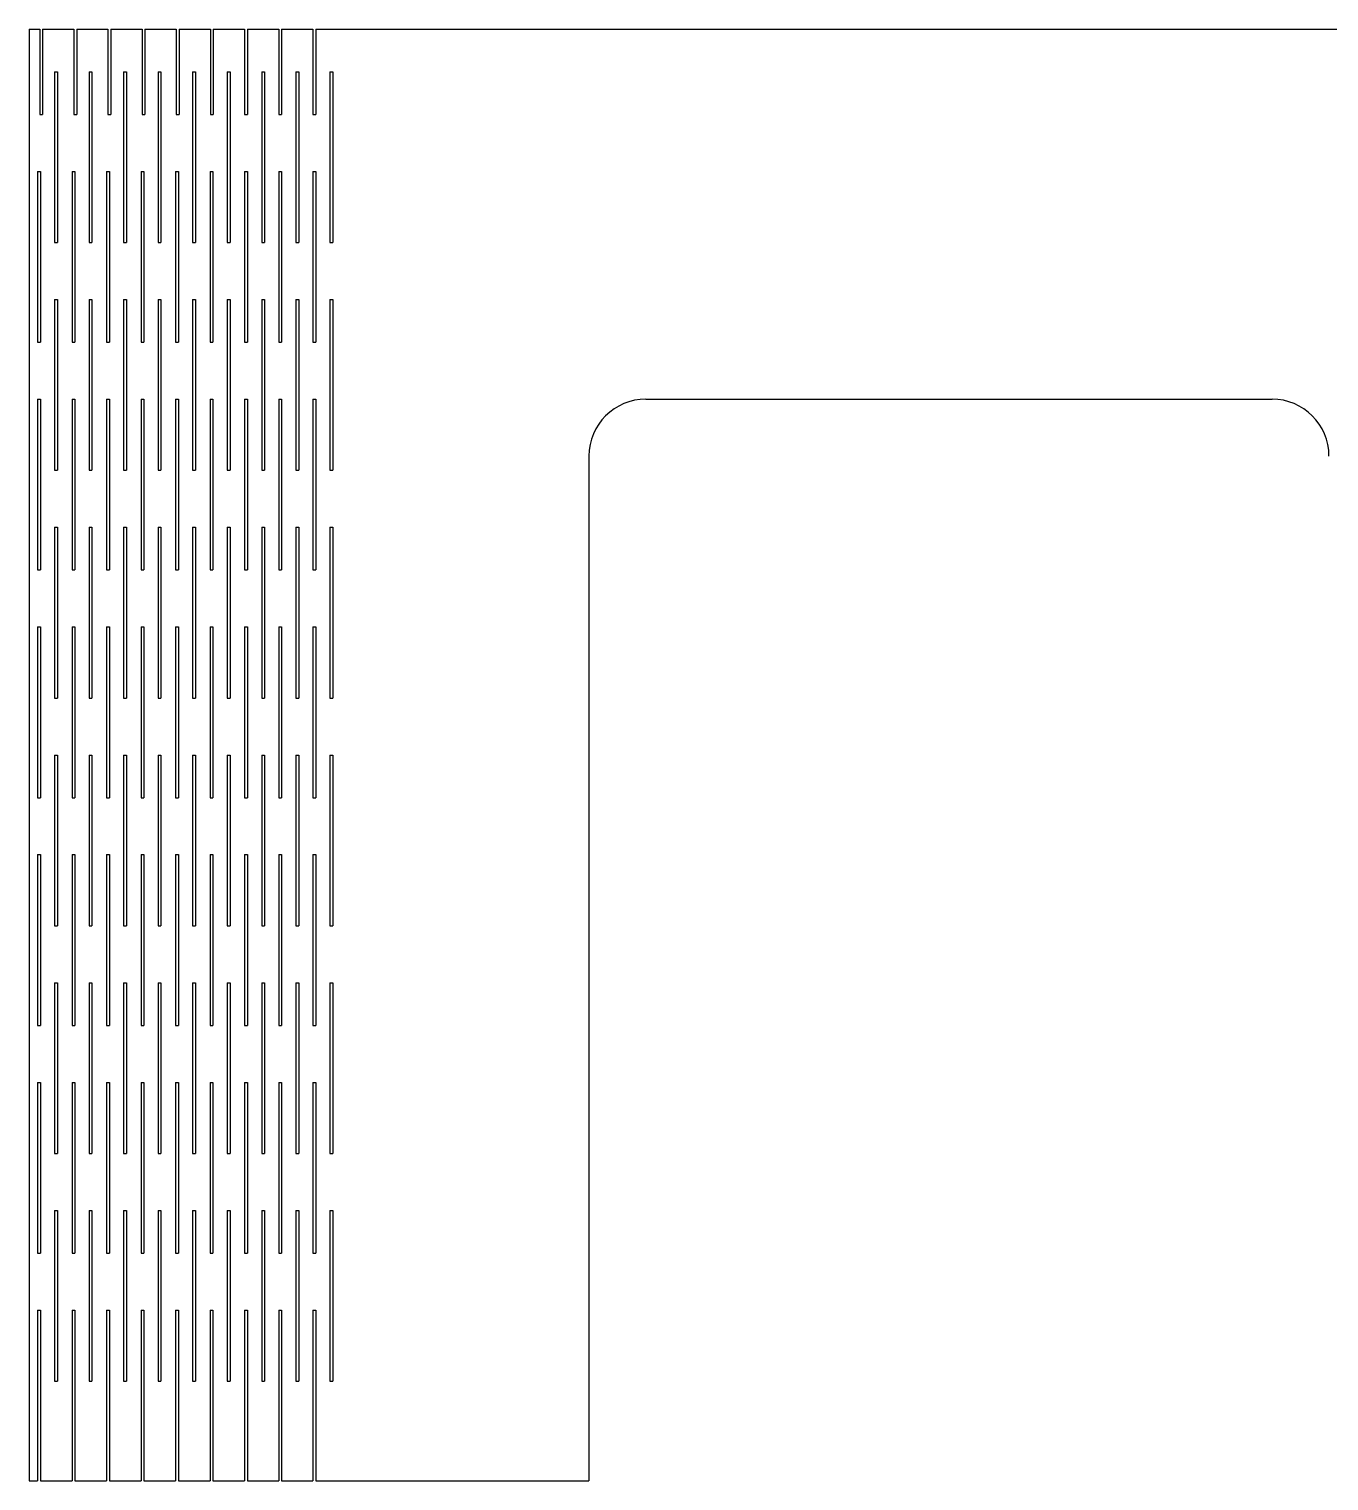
# Model space of a CAD drawing. Header units: millimetres. Extents: x -329 to 327, y -128 to 128.
# Drawn here: x -328.9 to -100.5, y -127.5 to 127.5 of the extents above; entities that cross this region are included whole.
import ezdxf

# ---------------------------------------------------------------- set-up
doc = ezdxf.new("R2010")
doc.units = ezdxf.units.MM

msp = doc.modelspace()

# ---------------------------------------------------------------- linework, layer by layer
at = {"color": 7, "linetype": 'Continuous', "lineweight": 25}
for p, q in [((-328.88, 127.5), (-328.88, -127.5)), ((-328.88, 127.5), (-327.01, 127.5)), ((-327.01, 127.5), (-327.01, 112.5)), ((-326.51, 127.5), (-326.51, 112.5)), ((-326.51, 127.5), (-321.01, 127.5)), ((-321.01, 127.5), (-321.01, 112.5)), ((-320.51, 127.5), (-320.51, 112.5)), ((-320.51, 127.5), (-315.01, 127.5)), ((-315.01, 127.5), (-315.01, 112.5)), ((-314.51, 127.5), (-314.51, 112.5)), ((-314.51, 127.5), (-309.01, 127.5)), ((-309.01, 127.5), (-309.01, 112.5)), ((-308.51, 127.5), (-308.51, 112.5)), ((-308.51, 127.5), (-303.01, 127.5)), ((-303.01, 127.5), (-303.01, 112.5)), ((-302.51, 127.5), (-302.51, 112.5)), ((-302.51, 127.5), (-297.01, 127.5)), ((-297.01, 127.5), (-297.01, 112.5)), ((-296.51, 127.5), (-296.51, 112.5)), ((-296.51, 127.5), (-291.01, 127.5)), ((-291.01, 127.5), (-291.01, 112.5)), ((-290.51, 127.5), (-290.51, 112.5)), ((-290.51, 127.5), (-285.01, 127.5)), ((-285.01, 127.5), (-285.01, 112.5)), ((-284.51, 127.5), (-284.51, 112.5)), ((-284.51, 127.5), (-279.01, 127.5)), ((-279.01, 127.5), (-279.01, 112.5)), ((-278.51, 127.5), (-278.51, 112.5)), ((-278.51, 127.5), (-47.2, 127.5)), ((-324.38, 120), (-323.88, 120)), ((-324.38, 120), (-324.38, 90)), ((-323.88, 120), (-323.88, 90)), ((-318.32, 120), (-317.82, 120)), ((-318.32, 120), (-318.32, 90)), ((-317.82, 120), (-317.82, 90)), ((-312.26, 120), (-311.76, 120)), ((-312.26, 120), (-312.26, 90)), ((-311.76, 120), (-311.76, 90)), ((-306.2, 120), (-305.7, 120)), ((-306.2, 120), (-306.2, 90)), ((-305.7, 120), (-305.7, 90)), ((-300.14, 120), (-299.64, 120)), ((-300.14, 120), (-300.14, 90)), ((-299.64, 120), (-299.64, 90)), ((-294.07, 120), (-293.57, 120)), ((-294.07, 120), (-294.07, 90)), ((-293.57, 120), (-293.57, 90)), ((-288.01, 120), (-288.01, 90)), ((-288.01, 120), (-287.51, 120)), ((-287.51, 120), (-287.51, 90)), ((-282.01, 120), (-281.51, 120)), ((-282.01, 120), (-282.01, 90)), ((-281.51, 120), (-281.51, 90)), ((-276.01, 120), (-275.51, 120)), ((-276.01, 120), (-276.01, 90)), ((-275.51, 120), (-275.51, 90)), ((-327.01, 112.5), (-326.51, 112.5)), ((-321.01, 112.5), (-320.51, 112.5)), ((-315.01, 112.5), (-314.51, 112.5)), ((-309.01, 112.5), (-308.51, 112.5)), ((-303.01, 112.5), (-302.51, 112.5)), ((-297.01, 112.5), (-296.51, 112.5)), ((-291.01, 112.5), (-290.51, 112.5)), ((-285.01, 112.5), (-284.51, 112.5)), ((-279.01, 112.5), (-278.51, 112.5)), ((-327.38, 102.5), (-326.88, 102.5)), ((-327.38, 102.5), (-327.38, 72.5)), ((-326.88, 102.5), (-326.88, 72.5)), ((-321.32, 102.5), (-320.82, 102.5)), ((-321.32, 102.5), (-321.32, 72.5)), ((-320.82, 102.5), (-320.82, 72.5)), ((-315.26, 102.5), (-314.76, 102.5)), ((-315.26, 102.5), (-315.26, 72.5)), ((-314.76, 102.5), (-314.76, 72.5)), ((-309.2, 102.5), (-308.7, 102.5)), ((-309.2, 102.5), (-309.2, 72.5)), ((-308.7, 102.5), (-308.7, 72.5)), ((-303.14, 102.5), (-302.64, 102.5)), ((-303.14, 102.5), (-303.14, 72.5)), ((-302.64, 102.5), (-302.64, 72.5)), ((-297.07, 102.5), (-296.57, 102.5)), ((-297.07, 102.5), (-297.07, 72.5)), ((-296.57, 102.5), (-296.57, 72.5)), ((-291.01, 102.5), (-291.01, 72.5)), ((-291.01, 102.5), (-290.51, 102.5)), ((-290.51, 102.5), (-290.51, 72.5)), ((-285.01, 102.5), (-284.51, 102.5)), ((-285.01, 102.5), (-285.01, 72.5)), ((-284.51, 102.5), (-284.51, 72.5)), ((-279.01, 102.5), (-278.51, 102.5)), ((-279.01, 102.5), (-279.01, 72.5)), ((-278.51, 102.5), (-278.51, 72.5)), ((-324.38, 90), (-323.88, 90)), ((-318.32, 90), (-317.82, 90)), ((-312.26, 90), (-311.76, 90)), ((-306.2, 90), (-305.7, 90)), ((-300.14, 90), (-299.64, 90)), ((-294.07, 90), (-293.57, 90)), ((-288.01, 90), (-287.51, 90)), ((-282.01, 90), (-281.51, 90)), ((-276.01, 90), (-275.51, 90)), ((-324.38, 80), (-323.88, 80)), ((-324.38, 80), (-324.38, 50)), ((-323.88, 80), (-323.88, 50)), ((-318.32, 80), (-317.82, 80)), ((-318.32, 80), (-318.32, 50)), ((-317.82, 80), (-317.82, 50)), ((-312.26, 80), (-311.76, 80)), ((-312.26, 80), (-312.26, 50)), ((-311.76, 80), (-311.76, 50)), ((-306.2, 80), (-305.7, 80)), ((-306.2, 80), (-306.2, 50)), ((-305.7, 80), (-305.7, 50)), ((-300.14, 80), (-299.64, 80)), ((-300.14, 80), (-300.14, 50)), ((-299.64, 80), (-299.64, 50)), ((-294.07, 80), (-293.57, 80)), ((-294.07, 80), (-294.07, 50)), ((-293.57, 80), (-293.57, 50)), ((-288.01, 80), (-287.51, 80)), ((-288.01, 80), (-288.01, 50)), ((-287.51, 80), (-287.51, 50)), ((-282.01, 80), (-281.51, 80)), ((-282.01, 80), (-282.01, 50)), ((-281.51, 80), (-281.51, 50)), ((-276.01, 80), (-275.51, 80)), ((-276.01, 80), (-276.01, 50)), ((-275.51, 80), (-275.51, 50)), ((-327.38, 72.5), (-326.88, 72.5)), ((-321.32, 72.5), (-320.82, 72.5)), ((-315.26, 72.5), (-314.76, 72.5)), ((-309.2, 72.5), (-308.7, 72.5)), ((-303.14, 72.5), (-302.64, 72.5)), ((-297.07, 72.5), (-296.57, 72.5)), ((-291.01, 72.5), (-290.51, 72.5)), ((-285.01, 72.5), (-284.51, 72.5)), ((-279.01, 72.5), (-278.51, 72.5)), ((-327.38, 62.5), (-326.88, 62.5)), ((-327.38, 62.5), (-327.38, 32.5)), ((-326.88, 62.5), (-326.88, 32.5)), ((-321.32, 62.5), (-320.82, 62.5)), ((-321.32, 62.5), (-321.32, 32.5)), ((-320.82, 62.5), (-320.82, 32.5)), ((-315.26, 62.5), (-314.76, 62.5)), ((-315.26, 62.5), (-315.26, 32.5)), ((-314.76, 62.5), (-314.76, 32.5)), ((-309.2, 62.5), (-308.7, 62.5)), ((-309.2, 62.5), (-309.2, 32.5)), ((-308.7, 62.5), (-308.7, 32.5)), ((-303.14, 62.5), (-302.64, 62.5)), ((-303.14, 62.5), (-303.14, 32.5)), ((-302.64, 62.5), (-302.64, 32.5)), ((-297.07, 62.5), (-296.57, 62.5)), ((-297.07, 62.5), (-297.07, 32.5)), ((-296.57, 62.5), (-296.57, 32.5)), ((-291.01, 62.5), (-290.51, 62.5)), ((-291.01, 62.5), (-291.01, 32.5)), ((-290.51, 62.5), (-290.51, 32.5)), ((-285.01, 62.5), (-284.51, 62.5)), ((-285.01, 62.5), (-285.01, 32.5)), ((-284.51, 62.5), (-284.51, 32.5)), ((-279.01, 62.5), (-278.51, 62.5)), ((-279.01, 62.5), (-279.01, 32.5)), ((-278.51, 62.5), (-278.51, 32.5)), ((-220.51, 62.5), (-110.51, 62.5)), ((-230.51, 52.5), (-230.51, -127.5)), ((-324.38, 50), (-323.88, 50)), ((-318.32, 50), (-317.82, 50)), ((-312.26, 50), (-311.76, 50)), ((-306.2, 50), (-305.7, 50)), ((-300.14, 50), (-299.64, 50)), ((-294.07, 50), (-293.57, 50)), ((-288.01, 50), (-287.51, 50)), ((-282.01, 50), (-281.51, 50)), ((-276.01, 50), (-275.51, 50)), ((-324.38, 40), (-323.88, 40)), ((-324.38, 40), (-324.38, 10)), ((-323.88, 40), (-323.88, 10)), ((-318.32, 40), (-317.82, 40)), ((-318.32, 40), (-318.32, 10)), ((-317.82, 40), (-317.82, 10)), ((-312.26, 40), (-311.76, 40)), ((-312.26, 40), (-312.26, 10)), ((-311.76, 40), (-311.76, 10)), ((-306.2, 40), (-305.7, 40)), ((-306.2, 40), (-306.2, 10)), ((-305.7, 40), (-305.7, 10)), ((-300.14, 40), (-299.64, 40)), ((-300.14, 40), (-300.14, 10)), ((-299.64, 40), (-299.64, 10)), ((-294.07, 40), (-293.57, 40)), ((-294.07, 40), (-294.07, 10)), ((-293.57, 40), (-293.57, 10)), ((-288.01, 40), (-287.51, 40)), ((-288.01, 40), (-288.01, 10)), ((-287.51, 40), (-287.51, 10)), ((-282.01, 40), (-281.51, 40)), ((-282.01, 40), (-282.01, 10)), ((-281.51, 40), (-281.51, 10)), ((-276.01, 40), (-275.51, 40)), ((-276.01, 40), (-276.01, 10)), ((-275.51, 40), (-275.51, 10)), ((-327.38, 32.5), (-326.88, 32.5)), ((-321.32, 32.5), (-320.82, 32.5)), ((-315.26, 32.5), (-314.76, 32.5)), ((-309.2, 32.5), (-308.7, 32.5)), ((-303.14, 32.5), (-302.64, 32.5)), ((-297.07, 32.5), (-296.57, 32.5)), ((-291.01, 32.5), (-290.51, 32.5)), ((-285.01, 32.5), (-284.51, 32.5)), ((-279.01, 32.5), (-278.51, 32.5)), ((-327.38, 22.5), (-326.88, 22.5)), ((-327.38, 22.5), (-327.38, -7.5)), ((-326.88, 22.5), (-326.88, -7.5)), ((-321.32, 22.5), (-320.82, 22.5)), ((-321.32, 22.5), (-321.32, -7.5)), ((-320.82, 22.5), (-320.82, -7.5)), ((-315.26, 22.5), (-314.76, 22.5)), ((-315.26, 22.5), (-315.26, -7.5)), ((-314.76, 22.5), (-314.76, -7.5)), ((-309.2, 22.5), (-308.7, 22.5)), ((-309.2, 22.5), (-309.2, -7.5)), ((-308.7, 22.5), (-308.7, -7.5)), ((-303.14, 22.5), (-302.64, 22.5)), ((-303.14, 22.5), (-303.14, -7.5)), ((-302.64, 22.5), (-302.64, -7.5)), ((-297.07, 22.5), (-296.57, 22.5)), ((-297.07, 22.5), (-297.07, -7.5)), ((-296.57, 22.5), (-296.57, -7.5)), ((-291.01, 22.5), (-290.51, 22.5)), ((-291.01, 22.5), (-291.01, -7.5)), ((-290.51, 22.5), (-290.51, -7.5)), ((-285.01, 22.5), (-284.51, 22.5)), ((-285.01, 22.5), (-285.01, -7.5)), ((-284.51, 22.5), (-284.51, -7.5)), ((-279.01, 22.5), (-278.51, 22.5)), ((-279.01, 22.5), (-279.01, -7.5)), ((-278.51, 22.5), (-278.51, -7.5)), ((-324.38, 10), (-323.88, 10)), ((-318.32, 10), (-317.82, 10)), ((-312.26, 10), (-311.76, 10)), ((-306.2, 10), (-305.7, 10)), ((-300.14, 10), (-299.64, 10)), ((-294.07, 10), (-293.57, 10)), ((-288.01, 10), (-287.51, 10)), ((-282.01, 10), (-281.51, 10)), ((-276.01, 10), (-275.51, 10)), ((-324.38, 0), (-323.88, 0)), ((-324.38, 0), (-324.38, -30)), ((-323.88, 0), (-323.88, -30)), ((-318.32, 0), (-317.82, 0)), ((-318.32, 0), (-318.32, -30)), ((-317.82, 0), (-317.82, -30)), ((-312.26, 0), (-311.76, 0)), ((-312.26, 0), (-312.26, -30)), ((-311.76, 0), (-311.76, -30)), ((-306.2, 0), (-305.7, 0)), ((-306.2, 0), (-306.2, -30)), ((-305.7, 0), (-305.7, -30)), ((-300.14, 0), (-299.64, 0)), ((-300.14, 0), (-300.14, -30)), ((-299.64, 0), (-299.64, -30)), ((-294.07, 0), (-293.57, 0)), ((-294.07, 0), (-294.07, -30)), ((-293.57, 0), (-293.57, -30)), ((-288.01, 0), (-287.51, 0)), ((-288.01, 0), (-288.01, -30)), ((-287.51, 0), (-287.51, -30)), ((-282.01, 0), (-281.51, 0)), ((-282.01, 0), (-282.01, -30)), ((-281.51, 0), (-281.51, -30)), ((-276.01, 0), (-275.51, 0)), ((-276.01, 0), (-276.01, -30)), ((-275.51, 0), (-275.51, -30)), ((-327.38, -7.5), (-326.88, -7.5)), ((-321.32, -7.5), (-320.82, -7.5)), ((-315.26, -7.5), (-314.76, -7.5)), ((-309.2, -7.5), (-308.7, -7.5)), ((-303.14, -7.5), (-302.64, -7.5)), ((-297.07, -7.5), (-296.57, -7.5)), ((-291.01, -7.5), (-290.51, -7.5)), ((-285.01, -7.5), (-284.51, -7.5)), ((-279.01, -7.5), (-278.51, -7.5)), ((-327.38, -17.5), (-326.88, -17.5)), ((-327.38, -17.5), (-327.38, -47.5)), ((-326.88, -17.5), (-326.88, -47.5)), ((-321.32, -17.5), (-320.82, -17.5)), ((-321.32, -17.5), (-321.32, -47.5)), ((-320.82, -17.5), (-320.82, -47.5)), ((-315.26, -17.5), (-314.76, -17.5)), ((-315.26, -17.5), (-315.26, -47.5)), ((-314.76, -17.5), (-314.76, -47.5)), ((-309.2, -17.5), (-308.7, -17.5)), ((-309.2, -17.5), (-309.2, -47.5)), ((-308.7, -17.5), (-308.7, -47.5)), ((-303.14, -17.5), (-302.64, -17.5)), ((-303.14, -17.5), (-303.14, -47.5)), ((-302.64, -17.5), (-302.64, -47.5)), ((-297.07, -17.5), (-296.57, -17.5)), ((-297.07, -17.5), (-297.07, -47.5)), ((-296.57, -17.5), (-296.57, -47.5)), ((-291.01, -17.5), (-290.51, -17.5)), ((-291.01, -17.5), (-291.01, -47.5)), ((-290.51, -17.5), (-290.51, -47.5)), ((-285.01, -17.5), (-284.51, -17.5)), ((-285.01, -17.5), (-285.01, -47.5)), ((-284.51, -17.5), (-284.51, -47.5)), ((-279.01, -17.5), (-278.51, -17.5)), ((-279.01, -17.5), (-279.01, -47.5)), ((-278.51, -17.5), (-278.51, -47.5)), ((-324.38, -30), (-323.88, -30)), ((-318.32, -30), (-317.82, -30)), ((-312.26, -30), (-311.76, -30)), ((-306.2, -30), (-305.7, -30)), ((-300.14, -30), (-299.64, -30)), ((-294.07, -30), (-293.57, -30)), ((-288.01, -30), (-287.51, -30)), ((-282.01, -30), (-281.51, -30)), ((-276.01, -30), (-275.51, -30)), ((-324.38, -40), (-323.88, -40)), ((-324.38, -40), (-324.38, -70)), ((-323.88, -40), (-323.88, -70)), ((-318.32, -40), (-317.82, -40)), ((-318.32, -40), (-318.32, -70)), ((-317.82, -40), (-317.82, -70)), ((-312.26, -40), (-311.76, -40)), ((-312.26, -40), (-312.26, -70)), ((-311.76, -40), (-311.76, -70)), ((-306.2, -40), (-305.7, -40)), ((-306.2, -40), (-306.2, -70)), ((-305.7, -40), (-305.7, -70)), ((-300.14, -40), (-299.64, -40)), ((-300.14, -40), (-300.14, -70)), ((-299.64, -40), (-299.64, -70)), ((-294.07, -40), (-293.57, -40)), ((-294.07, -40), (-294.07, -70)), ((-293.57, -40), (-293.57, -70)), ((-288.01, -40), (-287.51, -40)), ((-288.01, -40), (-288.01, -70)), ((-287.51, -40), (-287.51, -70)), ((-282.01, -40), (-281.51, -40)), ((-282.01, -40), (-282.01, -70)), ((-281.51, -40), (-281.51, -70)), ((-276.01, -40), (-275.51, -40)), ((-276.01, -40), (-276.01, -70)), ((-275.51, -40), (-275.51, -70)), ((-327.38, -47.5), (-326.88, -47.5)), ((-321.32, -47.5), (-320.82, -47.5)), ((-315.26, -47.5), (-314.76, -47.5)), ((-309.2, -47.5), (-308.7, -47.5)), ((-303.14, -47.5), (-302.64, -47.5)), ((-297.07, -47.5), (-296.57, -47.5)), ((-291.01, -47.5), (-290.51, -47.5)), ((-285.01, -47.5), (-284.51, -47.5)), ((-279.01, -47.5), (-278.51, -47.5)), ((-327.38, -57.5), (-326.88, -57.5)), ((-327.38, -57.5), (-327.38, -87.5)), ((-326.88, -57.5), (-326.88, -87.5)), ((-321.32, -57.5), (-320.82, -57.5)), ((-321.32, -57.5), (-321.32, -87.5)), ((-320.82, -57.5), (-320.82, -87.5)), ((-315.26, -57.5), (-314.76, -57.5)), ((-315.26, -57.5), (-315.26, -87.5)), ((-314.76, -57.5), (-314.76, -87.5)), ((-309.2, -57.5), (-308.7, -57.5)), ((-309.2, -57.5), (-309.2, -87.5)), ((-308.7, -57.5), (-308.7, -87.5)), ((-303.14, -57.5), (-302.64, -57.5)), ((-303.14, -57.5), (-303.14, -87.5)), ((-302.64, -57.5), (-302.64, -87.5)), ((-297.07, -57.5), (-296.57, -57.5)), ((-297.07, -57.5), (-297.07, -87.5)), ((-296.57, -57.5), (-296.57, -87.5)), ((-291.01, -57.5), (-290.51, -57.5)), ((-291.01, -57.5), (-291.01, -87.5)), ((-290.51, -57.5), (-290.51, -87.5)), ((-285.01, -57.5), (-284.51, -57.5)), ((-285.01, -57.5), (-285.01, -87.5)), ((-284.51, -57.5), (-284.51, -87.5)), ((-279.01, -57.5), (-278.51, -57.5)), ((-279.01, -57.5), (-279.01, -87.5)), ((-278.51, -57.5), (-278.51, -87.5)), ((-324.38, -70), (-323.88, -70)), ((-318.32, -70), (-317.82, -70)), ((-312.26, -70), (-311.76, -70)), ((-306.2, -70), (-305.7, -70)), ((-300.14, -70), (-299.64, -70)), ((-294.07, -70), (-293.57, -70)), ((-288.01, -70), (-287.51, -70)), ((-282.01, -70), (-281.51, -70)), ((-276.01, -70), (-275.51, -70)), ((-324.38, -80), (-323.88, -80)), ((-324.38, -80), (-324.38, -110)), ((-323.88, -80), (-323.88, -110)), ((-318.32, -80), (-317.82, -80)), ((-318.32, -80), (-318.32, -110)), ((-317.82, -80), (-317.82, -110)), ((-312.26, -80), (-311.76, -80)), ((-312.26, -80), (-312.26, -110)), ((-311.76, -80), (-311.76, -110)), ((-306.2, -80), (-305.7, -80)), ((-306.2, -80), (-306.2, -110)), ((-305.7, -80), (-305.7, -110)), ((-300.14, -80), (-299.64, -80)), ((-300.14, -80), (-300.14, -110)), ((-299.64, -80), (-299.64, -110)), ((-294.07, -80), (-293.57, -80)), ((-294.07, -80), (-294.07, -110)), ((-293.57, -80), (-293.57, -110)), ((-288.01, -80), (-287.51, -80)), ((-288.01, -80), (-288.01, -110)), ((-287.51, -80), (-287.51, -110)), ((-282.01, -80), (-281.51, -80)), ((-282.01, -80), (-282.01, -110)), ((-281.51, -80), (-281.51, -110)), ((-276.01, -80), (-275.51, -80)), ((-276.01, -80), (-276.01, -110)), ((-275.51, -80), (-275.51, -110)), ((-327.38, -87.5), (-326.88, -87.5)), ((-321.32, -87.5), (-320.82, -87.5)), ((-315.26, -87.5), (-314.76, -87.5)), ((-309.2, -87.5), (-308.7, -87.5)), ((-303.14, -87.5), (-302.64, -87.5)), ((-297.07, -87.5), (-296.57, -87.5)), ((-291.01, -87.5), (-290.51, -87.5)), ((-285.01, -87.5), (-284.51, -87.5)), ((-279.01, -87.5), (-278.51, -87.5)), ((-327.38, -97.5), (-326.88, -97.5)), ((-327.38, -97.5), (-327.38, -127.5)), ((-326.88, -97.5), (-326.88, -127.5)), ((-321.32, -97.5), (-320.82, -97.5)), ((-321.32, -97.5), (-321.32, -127.5)), ((-320.82, -97.5), (-320.82, -127.5)), ((-315.26, -97.5), (-314.76, -97.5)), ((-315.26, -97.5), (-315.26, -127.5)), ((-314.76, -97.5), (-314.76, -127.5)), ((-309.2, -97.5), (-308.7, -97.5)), ((-309.2, -97.5), (-309.2, -127.5)), ((-308.7, -97.5), (-308.7, -127.5)), ((-303.14, -97.5), (-302.64, -97.5)), ((-303.14, -97.5), (-303.14, -127.5)), ((-302.64, -97.5), (-302.64, -127.5)), ((-297.07, -97.5), (-296.57, -97.5)), ((-297.07, -97.5), (-297.07, -127.5)), ((-296.57, -97.5), (-296.57, -127.5)), ((-291.01, -97.5), (-290.51, -97.5)), ((-291.01, -97.5), (-291.01, -127.5)), ((-290.51, -97.5), (-290.51, -127.5)), ((-285.01, -97.5), (-284.51, -97.5)), ((-285.01, -97.5), (-285.01, -127.5)), ((-284.51, -97.5), (-284.51, -127.5)), ((-279.01, -97.5), (-278.51, -97.5)), ((-279.01, -97.5), (-279.01, -127.5)), ((-278.51, -97.5), (-278.51, -127.5)), ((-324.38, -110), (-323.88, -110)), ((-318.32, -110), (-317.82, -110)), ((-312.26, -110), (-311.76, -110)), ((-306.2, -110), (-305.7, -110)), ((-300.14, -110), (-299.64, -110)), ((-294.07, -110), (-293.57, -110)), ((-288.01, -110), (-287.51, -110)), ((-282.01, -110), (-281.51, -110)), ((-276.01, -110), (-275.51, -110)), ((-328.88, -127.5), (-327.38, -127.5)), ((-326.88, -127.5), (-321.32, -127.5)), ((-320.82, -127.5), (-315.26, -127.5)), ((-314.76, -127.5), (-309.2, -127.5)), ((-308.7, -127.5), (-303.14, -127.5)), ((-302.64, -127.5), (-297.07, -127.5)), ((-296.57, -127.5), (-291.01, -127.5)), ((-290.51, -127.5), (-285.01, -127.5)), ((-284.51, -127.5), (-279.01, -127.5)), ((-278.51, -127.5), (-230.51, -127.5))]:
    msp.add_line(p, q, dxfattribs=at)
for centre, start, end in [((-220.51, 52.5), 90, 180), ((-110.51, 52.5), 0, 90)]:
    msp.add_arc(centre, 10, start, end, dxfattribs=at)

doc.saveas('drawing.dxf')
